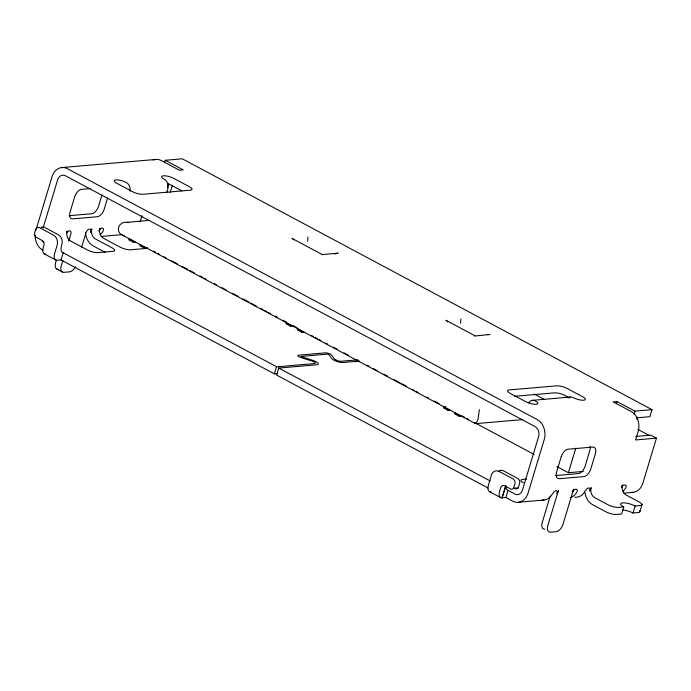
<?xml version="1.0" encoding="UTF-8"?>
<svg xmlns="http://www.w3.org/2000/svg" width="691" height="691" viewBox="0 0 691 691"><rect width="100%" height="100%" fill="white"/><g stroke="black" fill="none" stroke-linecap="round" stroke-linejoin="round"><path stroke-width="1.04" d="M35.906 230.198L52.032 176.784A15.306 11.98 85.1 0 1 67.511 168.734L537.218 419.584A15.306 11.98 85.1 0 1 544.206 439.64L528.079 493.054A15.306 11.98 85.1 0 1 512.601 501.113L505.855 497.511L502.063 497.84L505.7 485.79M43.075 228.065L57.647 179.79A7.653 5.994 85.1 0 1 65.386 175.756L535.093 426.606A7.653 5.994 85.1 0 1 538.591 436.643L522.465 490.057A7.653 5.994 85.1 0 1 515.892 494.54L508.023 490.342A7.653 4.241 -61.9 0 1 505.872 486.118M56.273 260.654L55.651 262.718A7.653 4.241 -61.9 0 0 58.269 269.335M66.604 232.746L67.139 230.993A7.653 5.994 85.1 0 0 70.629 241.021L87.489 250.021A7.653 2.159 16.8 0 0 97.846 252.612L113.03 251.299A7.653 2.159 16.8 0 0 112.149 247.888L95.298 238.887A7.653 5.994 85.1 0 1 91.799 228.859L90.737 232.375A3.826 2.125 -61.9 0 0 89.433 229.058A3.826 2.125 -61.9 0 0 85.995 232.781L81.685 247.067M45.839 254.193A7.653 4.241 -61.9 0 1 43.222 247.568L43.861 245.46A3.826 2.997 85.1 0 0 42.108 240.451L36.493 237.445A3.826 2.997 85.1 0 1 34.74 232.435L35.595 229.619A3.826 2.997 85.1 0 1 39.465 227.607L53.639 235.182A7.653 5.994 85.1 0 1 57.137 245.21L54.589 253.64A7.653 4.241 -61.9 0 0 57.215 260.257L61.007 259.928L63.175 252.759A7.653 4.241 -61.9 0 1 61.456 246.203L61.879 244.795A7.653 5.994 85.1 0 0 58.381 234.767L44.207 227.201A3.826 2.997 85.1 0 0 42.151 227.054M62.812 260.619L61.266 265.724A7.653 4.241 -61.9 0 0 63.892 272.34L69.584 271.848A7.653 4.241 -61.9 0 0 75.431 266.838M68.659 241.237L70.819 234.094A3.826 2.125 -61.9 0 0 69.903 230.803A3.826 2.125 -61.9 0 0 66.578 233.29M101.974 194.966L98.554 206.307A7.653 4.241 -61.9 0 1 91.687 213.744L69.169 215.687M107.597 197.963L104.168 209.304A7.653 4.241 -61.9 0 1 97.301 216.741L72.641 218.874A7.653 4.241 -61.9 0 1 70.016 212.258L74.688 196.797A7.653 4.241 -61.9 0 1 81.555 189.36L90.132 188.617M99.072 230.794L99.867 228.16A7.653 5.994 85.1 0 0 103.356 238.188L120.217 247.188A7.653 2.159 16.8 0 0 130.582 249.779L147.278 248.337M133.242 242.204L133.536 241.219L129.044 238.818L128.751 239.803L133.242 242.204L135.358 242.023M140.161 221.69L142.009 215.557M164.613 162.29L165.227 160.286L182.303 158.809L652.002 409.659L649.885 416.69L637.076 417.796M144.479 248.207L144.773 247.223L140.282 244.821L139.979 245.806L144.479 248.207L147.658 247.931M167.421 187.581L168.664 183.452M166.825 192.288L167.758 189.222A7.653 5.994 85.1 0 0 164.259 179.194A7.653 2.159 16.8 0 1 163.378 175.782A7.653 2.159 16.8 0 1 173.743 178.373L189.472 186.777A7.653 2.159 16.8 0 1 190.353 190.189L142.916 194.283A7.653 2.159 16.8 0 1 132.551 191.692L116.822 183.296A7.653 2.159 16.8 0 1 115.95 179.885A7.653 2.159 16.8 0 1 126.306 182.476A7.653 5.994 85.1 0 1 130.089 191.234M170.219 192.392L172.379 185.24M61.007 259.928L274.379 373.883L276.538 366.714A7.653 4.241 -61.9 0 0 277.445 366.774L314.448 363.578A3.887 1.097 16.8 0 0 315.061 362.585A3.887 1.097 16.8 0 0 311.986 361.022L301.129 357.67A3.826 1.08 16.8 0 1 298.106 356.141A3.826 1.08 16.8 0 1 298.711 355.165L325.236 352.868A3.826 1.08 16.8 0 1 328.83 353.49A3.826 1.08 16.8 0 1 331.594 355.044L334.764 359.346L336.431 360.339M290.557 326.221L290.859 325.236L286.359 322.835L286.065 323.82L290.557 326.221L293.735 325.945M359.38 361.091L343.177 362.49A6.884 1.943 16.8 0 1 336.707 361.376A6.884 1.943 16.8 0 1 331.74 358.569L328.795 354.518L327.707 354.086L300.784 356.461L312.323 360.236A6.953 1.961 16.8 0 1 317.808 363.017A6.953 1.961 16.8 0 1 316.711 364.796L278.775 368.07L276.65 375.101L488.122 488.036M301.794 332.224L302.097 331.239L297.596 328.838L297.303 329.823L301.794 332.224L303.919 332.034M356.53 361.894L357.135 359.89L358.638 360.685M445.799 406.671L443.674 406.852L443.38 407.837L447.872 410.238L449.996 410.057M447.872 410.238L448.174 409.253L443.674 406.852M459.109 416.241L459.411 415.256L454.911 412.855L454.618 413.84L459.109 416.241L462.296 415.965M502.063 497.84L505.415 487.267A3.826 2.997 85.1 0 1 505.959 486.196M505.855 497.511L508.023 490.342M502.202 497.909A7.653 4.241 -61.9 0 1 499.576 491.292L500.673 487.673A3.826 2.997 85.1 0 1 504.508 485.764L510.131 488.762A3.826 2.997 85.1 0 0 513.543 488.261L514.847 483.942A3.826 2.997 85.1 0 0 513.102 478.923L498.919 471.357A7.653 5.994 85.1 0 0 490.86 476.963L488.338 485.289A7.653 4.241 -61.9 0 0 490.964 491.914M515.296 488.597A3.826 2.997 85.1 0 0 518.285 487.846L519.589 483.527A3.826 2.997 85.1 0 0 517.844 478.517L503.67 470.942A7.653 5.994 85.1 0 0 498.928 470.96M550.217 496.043L542.21 522.569A7.653 4.241 -61.9 0 0 544.828 529.194M556.972 466.615L568.391 472.713L575.802 448.174M616.346 403.544L616.951 401.531L634.925 411.136L652.002 409.659M634.018 414.151L634.925 411.136M636.817 419.264L637.439 417.209M621.606 487.164L622.47 484.892A7.653 5.994 85.1 0 0 625.968 494.929L639.451 502.124A7.653 2.159 16.8 0 1 640.332 505.536L635.115 505.985A9.182 2.591 16.8 0 0 622.677 502.875A9.182 2.591 16.8 0 0 623.731 506.969L621.606 514L616.389 514.45A7.653 2.159 16.8 0 1 606.024 511.858L592.541 504.663A15.306 11.98 85.1 0 1 584.932 492.433M622.911 509.958A9.182 2.591 16.8 0 1 632.991 513.016L635.115 505.985M635.78 436.453L650.836 435.149L656.45 438.154L642.872 483.13A15.306 11.98 85.1 0 1 631.488 492.389M639.944 511.599L642.06 504.568M623.731 506.969L618.505 507.419A7.653 2.159 16.8 0 1 608.149 504.836L594.666 497.632A7.653 5.994 85.1 0 1 591.168 487.604L589.751 490.93L590.131 488.684L588.792 487.803L587.013 488.744L585.009 491.336A15.306 11.98 85.1 0 1 574.808 497.252M572.373 492.147L573.616 489.116L563.01 524.262A7.653 4.241 -61.9 0 1 556.143 531.699L550.451 532.191A7.653 4.241 -61.9 0 1 547.825 525.575L558.44 490.429L557.024 493.754L557.404 491.517L556.065 490.636L554.286 491.569L552.273 494.169A15.306 11.98 85.1 0 1 542.081 500.085M589.898 490.636L590.295 489.876M572.563 491.845C573.254 488.658 579.136 487.82 576.942 492.035A15.306 11.98 85.1 0 1 570.645 497.494M621.632 487.31C622.436 484.184 627.989 483.899 625.796 487.811A15.306 11.98 85.1 0 1 623.032 491.223M474.441 336.051L490.005 334.47M321.825 254.642L338.296 253.131M334.988 254.046L337.208 253.165M487.932 334.729L488.926 334.504M149.049 220.42L126.755 222.355C118.679 221.034 114.784 232.245 122.843 235.337L475.486 423.669L522.508 419.618M61.326 167.611L155.242 159.491M101.223 236.426L122.1 234.62M357.135 359.89L340.888 361.289A3.826 1.08 16.8 0 1 335.066 359.596M274.379 373.883L277.54 373.615M514.501 396.314L554.553 392.851A7.653 2.159 16.8 0 1 564.918 395.442L569.539 397.912M532.243 400.357L570.187 397.083M616.951 401.531L613.15 401.86L631.133 411.465A15.306 11.98 85.1 0 1 638.13 431.521L635.582 439.96L656.45 438.154M568.391 472.713L583.334 471.417M555.728 475.546L578.246 473.594A7.653 4.241 -61.9 0 0 585.113 466.157L589.777 450.696A7.653 4.241 -61.9 0 0 590.036 446.274M526.654 479.105L522.603 479.459A7.653 2.159 16.8 0 0 523.484 482.862M513.543 488.261L518.285 487.846M623.973 493.149L633.578 492.303M632.991 513.016L638.208 512.567A7.653 2.159 16.8 0 0 639.503 510.709M518.786 502.227L544.05 500.059M126.755 222.355L128.828 222.442M122.843 235.337L124.665 236.227M291.904 238.343L322.196 254.521M445.833 320.235L474.847 335.722M165.227 160.286L183.201 169.891L179.41 170.219L161.426 160.614A15.306 11.98 85.1 0 0 153.212 160.044M637.974 429.465L648.935 435.313M181.802 190.837L171.618 185.404A7.653 2.159 16.8 0 0 168.181 183.961M534.203 394.051L544.672 399.648M153.575 251.17L155.475 252.189M157.375 253.208L159.284 254.219M164.035 256.758L165.935 257.778M171.644 260.827L177.354 263.867M182.104 266.415L187.814 269.455M189.714 270.475L194.473 273.014M200.183 276.063L202.083 277.074M203.983 278.093L205.883 279.112M214.443 283.681L216.343 284.701M222.053 287.741L225.862 289.779M232.513 293.33L238.222 296.379M242.982 298.918L248.682 301.967M250.591 302.986L256.292 306.035M261.051 308.575L262.951 309.585M264.852 310.605L266.752 311.615M268.661 312.634L270.561 313.654M275.32 316.193L277.221 317.204M282.921 320.253L286.73 322.282M293.39 325.841L297.19 327.871M311.46 335.489L313.36 336.508M315.26 337.528L317.169 338.538M319.069 339.557L320.97 340.568M325.729 343.107L327.629 344.127M333.33 347.176L337.139 349.205M344.749 353.274L348.29 355.157M367.094 365.211L368.916 366.178M373.477 368.614L375.299 369.59M383.825 374.142L387.625 376.172M394.285 379.73L399.994 382.779M401.894 383.79L406.654 386.329M412.363 389.379L414.263 390.398M416.172 391.417L418.072 392.428M426.632 397.005L428.541 398.016M434.242 401.065L439.001 403.604M462.789 416.31L464.689 417.329M466.589 418.34L468.498 419.359M474.199 422.408L534.143 454.419M105.352 252.414L93.173 245.91A15.306 11.98 85.1 0 1 85.485 232.91M63.175 252.759L276.538 366.714M278.775 368.07L490.239 481.005M44.345 253.908L55.721 259.98M489.47 491.629L500.707 497.624M56.774 269.058L62.397 272.055M446.308 320.477L447.742 321.79M292.379 238.585L293.813 239.898M475.201 423.436L476.436 422.97L477.982 419.282L479.364 409.651M460.914 318.931L460.543 323.207M307.996 236.953L307.625 241.228M377.096 370.471A3.058 0.864 16.8 0 1 376.215 370.074M344.386 353.058A3.058 0.864 16.8 0 1 344.092 352.851M99.02 231.062A3.826 2.125 -61.9 0 1 102.233 227.952L103.572 228.833L103.192 231.07A15.306 11.98 85.1 0 1 100.42 234.491M42.894 250.263A15.306 11.98 85.1 0 1 35.129 235.372M528.658 402.723A7.653 5.994 85.1 0 1 535.335 400.918A7.653 2.159 16.8 0 1 536.207 404.33A7.653 2.159 16.8 0 1 525.851 401.739L510.113 393.334A7.653 2.159 16.8 0 1 509.241 389.923L556.678 385.828A7.653 2.159 16.8 0 1 567.035 388.42L582.772 396.815A7.653 2.159 16.8 0 1 583.645 400.227A7.653 2.159 16.8 0 1 573.28 397.636A7.653 5.994 85.1 0 0 568.218 397.852M43.939 242.489A7.653 5.994 85.1 0 1 42.419 240.667M41.244 227.659A3.826 2.997 85.1 0 1 41.676 227.304M561.247 456.647L556.575 472.108A7.653 4.241 -61.9 0 0 559.2 478.725L583.869 476.6A7.653 4.241 -61.9 0 0 590.727 469.154L595.4 453.693A7.653 4.241 -61.9 0 0 592.774 447.077L568.114 449.21A7.653 4.241 -61.9 0 0 561.247 456.647"/></g></svg>
